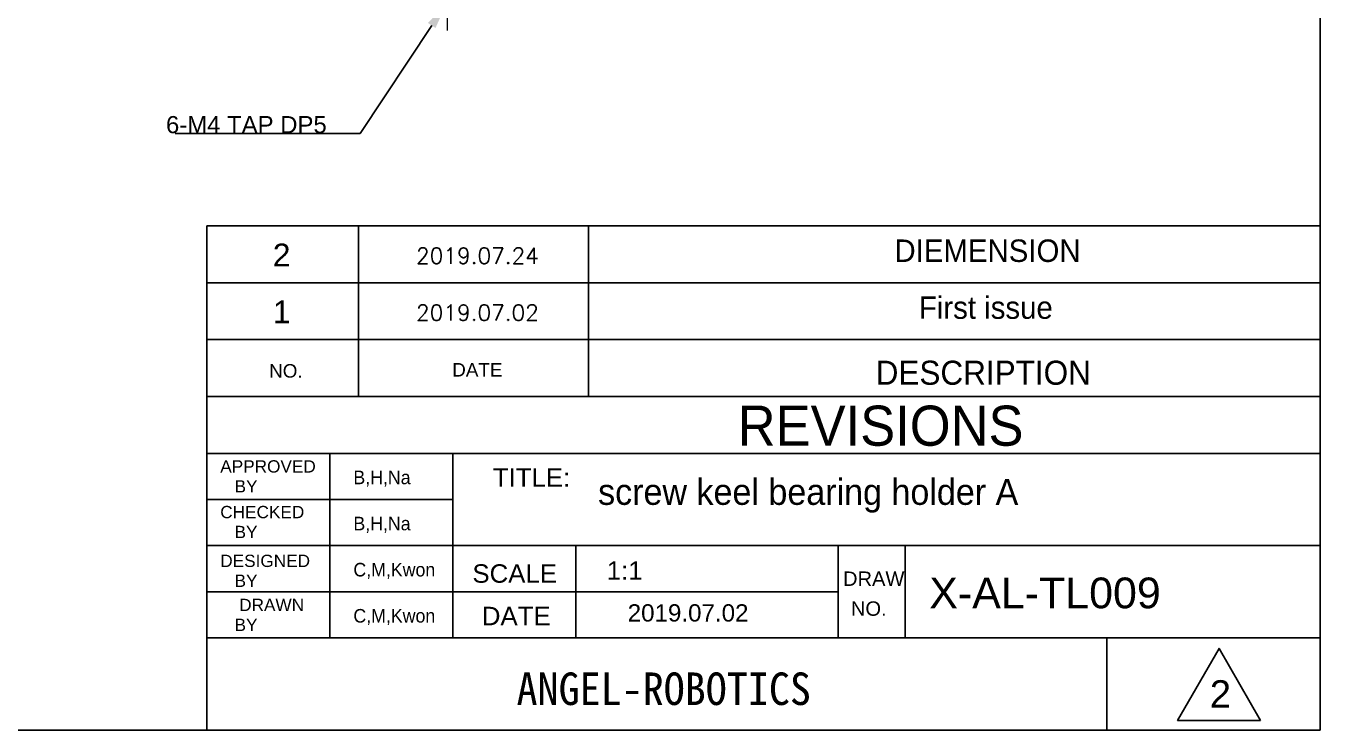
# Model space of a CAD drawing. Header units: millimetres. Extents: x 77 to 516, y 62 to 369.
# Drawn here: x 327.2 to 516.3, y 62.2 to 165.1 of the extents above; entities that cross this region are included whole.
import ezdxf
from ezdxf import colors
from ezdxf.entities.mleader import LeaderData, LeaderLine
from ezdxf.math import Vec2, Vec3

# ---------------------------------------------------------------- set-up
doc = ezdxf.new("R2010")
doc.units = ezdxf.units.MM
doc.linetypes.add('CENTERX2', pattern=[20.32, 12.7, -2.54, 2.54, -2.54])
for name, color, linetype in [('CENTER', 5, 'CENTERX2'), ('DIM', 1, 'Continuous'), ('DWG', 7, 'Continuous')]:
    doc.layers.add(name, color=color, linetype=linetype)
doc.styles.add('ROMANS', font='ROMANS.shx')
doc.styles.get("Standard").update_dxf_attribs({"font": ''})
doc.styles.get('Standard').set_extended_font_data('Arial')

# ---------------------------------------------------------------- blocks, each defined once
blk = doc.blocks.new('SW_CENTERMARKSYMBOL_24')
at = {"color": 0, "linetype": 'Continuous', "lineweight": 0}
for p, q in [((0, 2.5), (0, 4.25)), ((0, 0), (0, 2.5)), ((-2.5, 0), (-4.25, 0)), ((0, 0), (-2.5, 0)), ((0, 0), (0, -2.5)), ((0, 0), (2.5, 0)), ((2.5, 0), (4.25, 0)), ((0, -2.5), (0, -4.25))]:
    blk.add_line(p, q, dxfattribs=at)

msp = doc.modelspace()

# ---------------------------------------------------------------- linework, layer by layer
for p, q in [((353.651, 135.843), (406.491, 135.843)), ((353.651, 119.219), (406.491, 119.219))]:
    msp.add_line(p, q)
at = {"color": 0}
for p, q in [((353.651, 135.843), (353.651, 102.596)), ((375.816, 110.907), (375.816, 135.843)), ((406.491, 135.843), (516.268, 135.843)), ((409.392, 110.907), (409.392, 135.843)), ((397.981, 127.531), (353.651, 127.531)), ((397.981, 127.531), (516.268, 127.531)), ((375.816, 110.907), (375.816, 119.219)), ((406.491, 119.219), (516.268, 119.219)), ((397.981, 110.907), (353.651, 110.907)), ((397.981, 110.907), (516.268, 110.907)), ((516.268, 102.596), (353.651, 102.596)), ((353.651, 62.156), (353.651, 102.596)), ((371.624, 75.636), (371.624, 102.596)), ((389.598, 75.636), (389.598, 102.596)), ((389.598, 95.856), (353.651, 95.856)), ((516.268, 89.116), (353.651, 89.116)), ((407.571, 75.636), (407.571, 89.116)), ((445.874, 75.636), (445.874, 89.116)), ((455.645, 75.636), (455.645, 89.116)), ((445.874, 82.376), (353.651, 82.376)), ((516.268, 75.636), (353.651, 75.636)), ((485.117, 62.156), (485.117, 75.636))]:
    msp.add_line(p, q, dxfattribs=at)
at = {"layer": 'DWG'}
msp.add_lwpolyline([(516.268, 62.156), (77.223, 62.156), (77.223, 369.119), (516.268, 369.119)], close=True, dxfattribs=at)
at = {"layer": 'DWG', "ltscale": 5}
msp.add_lwpolyline([(507.58, 63.586), (501.518, 74.086), (495.455, 63.586)], close=True, dxfattribs=at)

# ---------------------------------------------------------------- block references
at = {"layer": 'CENTER'}
msp.add_blockref('SW_CENTERMARKSYMBOL_24', (388.744, 168.65), dxfattribs=at)

# ---------------------------------------------------------------- texts
at = {"color": 0}
for s, height, p in [('2', 3.325, (363.292, 129.924)), ('1', 3.325, (363.292, 121.612)), ('NO.', 1.9711, (362.755, 113.668)), ('DATE', 1.9711, (389.498, 113.822)), ('APPROVED', 1.7973, (355.616, 99.792)), ('TITLE:', 2.696, (395.439, 97.722)), ('   BY', 1.7973, (355.616, 96.882)), ('CHECKED', 1.7973, (355.616, 93.122)), ('   BY', 1.7973, (355.616, 90.212)), ('DESIGNED', 1.7973, (355.616, 85.992)), ('SCALE', 2.696, (392.447, 83.692)), ('1:1', 2.696, (412.064, 84.126)), ('DRAW', 2.1029, (446.578, 83.232)), ('   BY', 1.7973, (355.616, 83.082)), ('DRAWN', 1.7973, (358.378, 79.552)), ('DATE', 2.696, (393.828, 77.482)), ('2019.07.02', 2.5235, (415.13, 78.026)), ('NO.', 2.1029, (447.729, 78.867)), ('   BY', 1.7973, (355.616, 76.642)), ('2', 3.99, (500.155, 65.456))]:
    msp.add_text(s, height=height, dxfattribs=at).set_placement(p)
at = {"color": 0, "style": 'ROMANS'}
for s, p in [('2019.07.24', (384.211, 130.304)), ('2019.07.02', (384.211, 121.992))]:
    msp.add_text(s, height=2.3261, dxfattribs=at).set_placement(p)
at = {"insert": (459.176, 84.449), "char_height": 4.4906, "attachment_point": 1}
msp.add_mtext_dynamic_manual_height_columns('X-AL-TL009', width=16.93065, gutter_width=17.5, heights=[0], dxfattribs=at)
at = {"layer": 'DWG', "color": 0, "ltscale": 5, "attachment_point": 4}
for s, insert, char_height in [('{\\fGulim|b0|i0|c129|p2;DIEMENSION }', (454.089, 132.185), 3.28204), ('{\\fGulim|b0|i0|c129|p2;First issue}', (457.663, 123.873), 3.28204), ('{\\fGulim|b0|i0|c129|p2;DESCRIPTION}', (451.35, 114.356), 3.51648), ('{\\fGulim|b0|i0|c129|p2;REVISIONS}', (431.193, 106.6), 5.86079), ('{\\fGulim|b0|i0|c129|p2;\\C256;screw keel bearing holder A}', (410.808, 96.399), 3.80196), ('{\\fGungsuhChe|b0|i0|c129|p17;ANGEL-ROBOTICS}', (398.891, 68.164), 4.75245)]:
    msp.add_mtext(s, dxfattribs=dict(at, insert=insert, char_height=char_height))
at = {"layer": 'DWG', "color": 4, "ltscale": 5, "char_height": 1.98137, "attachment_point": 4}
for s, insert in [('{\\fGulim|b0|i0|c129|p2;\\C256;B,H,Na}', (375.061, 98.898)), ('{\\fGulim|b0|i0|c129|p2;\\C256;B,H,Na}', (375.061, 92.158)), ('{\\fGulim|b0|i0|c129|p2;\\C256;C,M,Kwon}', (375.061, 85.418)), ('{\\fGulim|b0|i0|c129|p2;\\C256;C,M,Kwon}', (375.061, 78.678))]:
    msp.add_mtext(s, dxfattribs=dict(at, insert=insert))

# ---------------------------------------------------------------- leaders
at = {"layer": 'DIM'}
ml = msp.add_multileader_mtext('Standard', dxfattribs=at)
ml.set_content('6-M4 TAP DP5')
ml.set_leader_properties(linetype='ByLayer')
ml.build(insert=Vec2(0, 0))
ml.multileader.update_dxf_attribs({"text_right_attachment_type": 6, "dogleg_length": 2.886})
ctx = ml.context
ctx.base_point, ctx.char_height, ctx.plane_origin = Vec3(345.955, 150.607), 2.5, Vec3(334.798, 145.87)
ctx.right_attachment, ctx.text_align_type = 6, 2
notes = []
notes.append((ctx, [(0, (1, 1, 0), (376.053, 149.33), (-1, 0), 2.886, [(0, [(388.717, 168.454)], 0, [])])]))
ctx.mtext.insert, ctx.mtext.alignment, ctx.mtext.flow_direction = Vec3(371.168, 151.883), 3, 5
for ctx, leaders in notes:
    for number, flags, end, landing, length, lines in leaders:
        leader = LeaderData()
        leader.index, (leader.has_last_leader_line, leader.has_dogleg_vector, leader.attachment_direction) = number, flags
        leader.last_leader_point, leader.dogleg_vector, leader.dogleg_length = Vec3(end), Vec3(landing), length
        for number, points, colour, breaks in lines:
            line = LeaderLine()
            line.index, line.vertices, line.color, line.breaks = number, Vec3.list(points), colors.encode_raw_color(colour), breaks
            leader.lines.append(line)
        ctx.leaders.append(leader)

doc.saveas('drawing.dxf')
